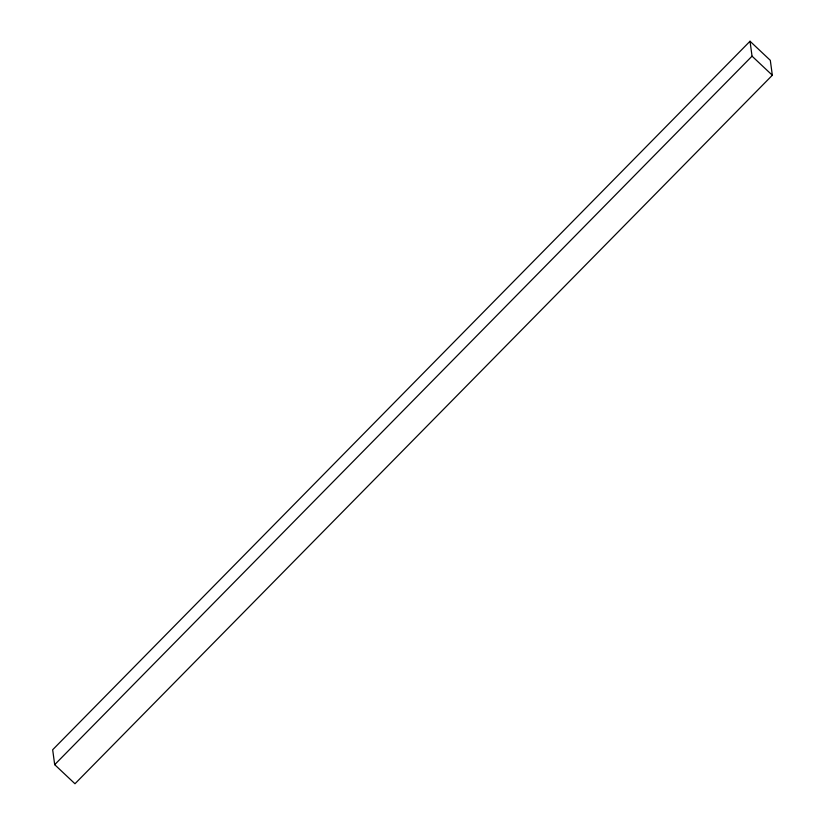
<?xml version="1.0" encoding="UTF-8"?>
<svg xmlns="http://www.w3.org/2000/svg" width="825" height="825" viewBox="0 0 825 825"><rect width="100%" height="100%" fill="white"/><g stroke="black" fill="none" stroke-linecap="round" stroke-linejoin="round"><path stroke-width="1.24" d="M750.028 41.25L52.666 749.75L54.687 764.662L74.972 783.75L772.334 75.25L770.313 60.338L750.028 41.25L752.039 56.162L772.334 75.25M54.687 764.662L752.039 56.162"/></g></svg>
